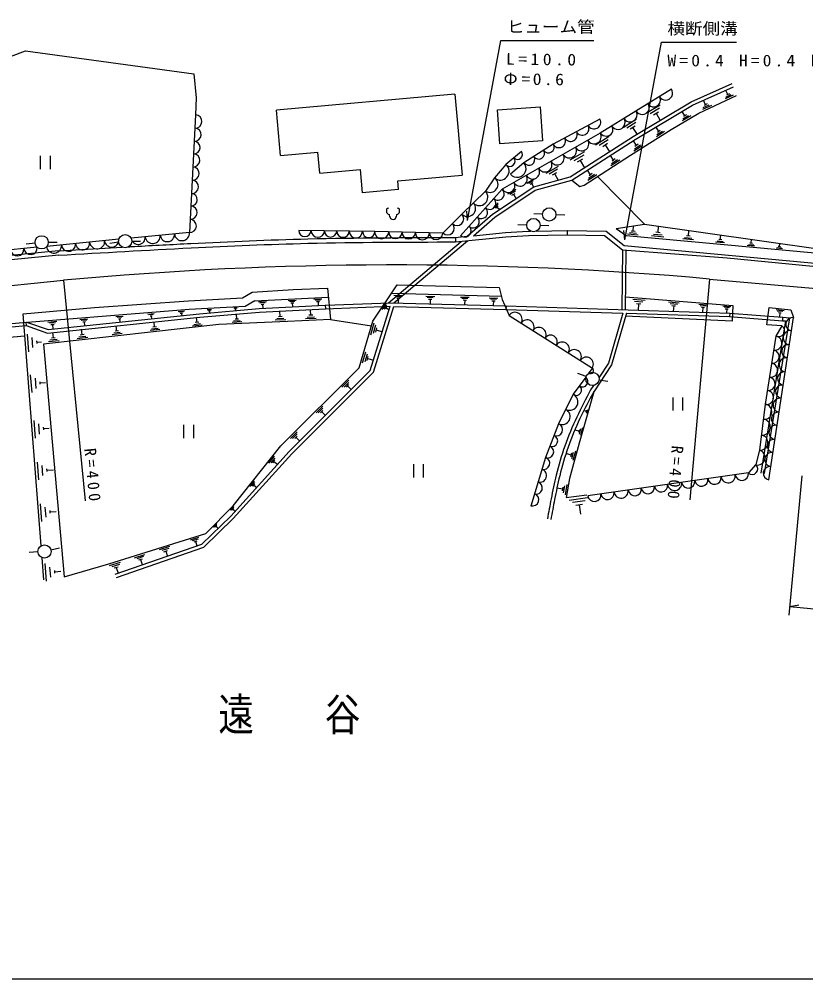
# Model space of a CAD drawing. Units: millimetres, scale not verified. Extents: x 40000 to 680000, y 20000 to 380000.
# Drawn here: x 268458 to 357208, y 205000 to 313264 of the extents above; entities that cross this region are included whole.
import ezdxf
from ezdxf.enums import TextEntityAlignment as Align

# ---------------------------------------------------------------- set-up
doc = ezdxf.new("R2010")
doc.units = ezdxf.units.MM
doc.header["$LTSCALE"] = 1000
doc.layers.add('M-BGD', color=7, linetype='Continuous', lineweight=25)
doc.layers.add('M-TTL-BAND', color=7, linetype='Continuous', lineweight=25)
doc.styles.add('ＭＳ ゴシック', font='')
doc.styles.get('ＭＳ ゴシック').set_extended_font_data('MS Gothic')

msp = doc.modelspace()

# ---------------------------------------------------------------- linework, layer by layer
at = {"layer": 'M-BGD'}
for p, q in [((342059, 305356), (334016, 300399)), ((317620, 304811), (297487, 303011)), ((317620, 304811), (318436, 295678)), ((349011, 304684), (348104, 304262)), ((348181, 304474), (348798, 304761)), ((348422, 304763), (348203, 305234)), ((348585, 304839), (348259, 304687)), ((339243, 302687), (340791, 303605)), ((340690, 303211), (339638, 302586)), ((346551, 303527), (345554, 303063)), ((345639, 303297), (346317, 303612)), ((345904, 303614), (345662, 304133)), ((346083, 303698), (345724, 303531)), ((288360, 302480), (287659, 289208)), ((297945, 297889), (297487, 303011)), ((340032, 302485), (340590, 302816)), ((340311, 302651), (340788, 301846)), ((343568, 302377), (343275, 302868)), ((344221, 302356), (343275, 301793)), ((343337, 302034), (343979, 302417)), ((343738, 302478), (343398, 302275)), ((333984, 301989), (328716, 299183)), ((336601, 301057), (338124, 302015)), ((338034, 301618), (336998, 300967)), ((337395, 300876), (337943, 301221)), ((337669, 301049), (338167, 300256)), ((340624, 300591), (340316, 301073)), ((334016, 300399), (322948, 294070)), ((333495, 299099), (335019, 300057)), ((341277, 300590), (340350, 299998)), ((340404, 300241), (341034, 300644)), ((340791, 300697), (340458, 300484)), ((328716, 299183), (325411, 297063)), ((334928, 299660), (333892, 299009)), ((334289, 298918), (334838, 299263)), ((334563, 299091), (335062, 298298)), ((338117, 299030), (337781, 299556)), ((338829, 299029), (337818, 298383)), ((337876, 298648), (338564, 299088)), ((338299, 299146), (337935, 298913)), ((270834, 297862), (270834, 296362)), ((271974, 296362), (271974, 297862)), ((297945, 297889), (302159, 298266)), ((302370, 295905), (302159, 298266)), ((325115, 298344), (323378, 296875)), ((330614, 297399), (332267, 298335)), ((332153, 297921), (331028, 297284)), ((335527, 297378), (335191, 297904)), ((323378, 296875), (322087, 295361)), ((325411, 297063), (323883, 295785)), ((327916, 295895), (329308, 296683)), ((331443, 297169), (332038, 297507)), ((331740, 297338), (332227, 296478)), ((336239, 297377), (335228, 296731)), ((335286, 296996), (335974, 297436)), ((335709, 297494), (335345, 297262)), ((329211, 296335), (328265, 295798)), ((328614, 295702), (329115, 295986)), ((328864, 295844), (329274, 295120)), ((332929, 295721), (332592, 296246)), ((333641, 295721), (332631, 295074)), ((332689, 295339), (333376, 295779)), ((333111, 295837), (332747, 295604)), ((322087, 295361), (321063, 293847)), ((325717, 294775), (326501, 295219)), ((326446, 295023), (325914, 294721)), ((326110, 294667), (326392, 294826)), ((326251, 294746), (326482, 294339)), ((333712, 295521), (339007, 290144)), ((311252, 294049), (307164, 293683)), ((322948, 294070), (318240, 288833)), ((321063, 293847), (318392, 291265)), ((323579, 293544), (324536, 294086)), ((324470, 293846), (323819, 293477)), ((324059, 293411), (324404, 293606)), ((324231, 293508), (324513, 293011)), ((321931, 291950), (322481, 292531)), ((322486, 292350), (322112, 291955)), ((318392, 291265), (316255, 289128)), ((319038, 290555), (318945, 291590)), ((322293, 291960), (322491, 292169)), ((322392, 292064), (322694, 291778)), ((327516, 291259), (326516, 291287)), ((329015, 291215), (330015, 291184)), ((287659, 289208), (281085, 288566)), ((308598, 289306), (300006, 289440)), ((316255, 289128), (308598, 289306)), ((325728, 290041), (324728, 290056)), ((326820, 289364), (330294, 289420)), ((327228, 290014), (328228, 289993)), ((330294, 289420), (330302, 288920)), ((336781, 288385), (336689, 289419)), ((337305, 289194), (338118, 289119)), ((337944, 289328), (337514, 289368)), ((337729, 289348), (337786, 289969)), ((340783, 289176), (340282, 289222)), ((340532, 289199), (340599, 289924)), ((343959, 288802), (344016, 289423)), ((270248, 288007), (269254, 287897)), ((279693, 288430), (271568, 287637)), ((271743, 288090), (272743, 288090)), ((279670, 288114), (278680, 287972)), ((281163, 288220), (282163, 288220)), ((310125, 281263), (318325, 288195)), ((310741, 281260), (319030, 288267)), ((317649, 288629), (319017, 288768)), ((317696, 288631), (317700, 288131)), ((338291, 288911), (337096, 289021)), ((341188, 288689), (339794, 288817)), ((340038, 289019), (340986, 288932)), ((344521, 288365), (343326, 288475)), ((343535, 288648), (344348, 288573)), ((344174, 288782), (343744, 288822)), ((348031, 288020), (347035, 288112)), ((347209, 288256), (347886, 288194)), ((347741, 288368), (347383, 288401)), ((347562, 288385), (347610, 288902)), ((351211, 287964), (350888, 287993)), ((351049, 287979), (351092, 288445)), ((272891, 287134), (244939, 284397)), ((270485, 287531), (249695, 285501)), ((272912, 287136), (280080, 287548)), ((336511, 287239), (336440, 280498)), ((336911, 287235), (336840, 280485)), ((351471, 287651), (350575, 287733)), ((350731, 287863), (351341, 287807)), ((354560, 287355), (353863, 287419)), ((353985, 287521), (354459, 287477)), ((354357, 287599), (354106, 287622)), ((354232, 287610), (354265, 287973)), ((272940, 286636), (184561, 277982)), ((273470, 283803), (275903, 258923)), ((346342, 283952), (344136, 259051)), ((346342, 283952), (362594, 282512)), ((295047, 281482), (303335, 281918)), ((298801, 281536), (299699, 281583)), ((301710, 281683), (302608, 281730)), ((302472, 281579), (301861, 281547)), ((322860, 281972), (310450, 282305)), ((310744, 282118), (311744, 282091)), ((311580, 281936), (310900, 281954)), ((311055, 281790), (311415, 281780)), ((311235, 281785), (311221, 281265)), ((314335, 282021), (315335, 281995)), ((315170, 281839), (314491, 281857)), ((314646, 281693), (315006, 281683)), ((314826, 281688), (314812, 281168)), ((318239, 281916), (319239, 281889)), ((319074, 281734), (318395, 281752)), ((318550, 281588), (318910, 281578)), ((318730, 281583), (318716, 281063)), ((321471, 281829), (322470, 281802)), ((322306, 281647), (321626, 281665)), ((321782, 281501), (322142, 281491)), ((321962, 281496), (321948, 280976)), ((337679, 281665), (339074, 281553)), ((289662, 280498), (290161, 280525)), ((290086, 280441), (289746, 280423)), ((292663, 280691), (293063, 280713)), ((293002, 280645), (292731, 280631)), ((292798, 280570), (292942, 280578)), ((292870, 280574), (292881, 280366)), ((295446, 281365), (296344, 281413)), ((296208, 281261), (295597, 281229)), ((295748, 281093), (296072, 281110)), ((295910, 281101), (295935, 280634)), ((299563, 281431), (298952, 281399)), ((299103, 281263), (299427, 281280)), ((299265, 281272), (299290, 280804)), ((301354, 279868), (301326, 280491)), ((302012, 281411), (302336, 281428)), ((302174, 281419), (302199, 280952)), ((302998, 280986), (303017, 280586)), ((303002, 280986), (310325, 281271)), ((303017, 280586), (310328, 280871)), ((309415, 280521), (309861, 281185)), ((309896, 281007), (309593, 280555)), ((309770, 280590), (309931, 280829)), ((309851, 280710), (310196, 280478)), ((310325, 281271), (323389, 280917)), ((310743, 280860), (323378, 280517)), ((323389, 280917), (323378, 280517)), ((323378, 280517), (336555, 280094)), ((323391, 280917), (348626, 280106)), ((338833, 281347), (337884, 281424)), ((338089, 281183), (338591, 281142)), ((338340, 281162), (338282, 280437)), ((341733, 281366), (342930, 281269)), ((342723, 281094), (341909, 281159)), ((342085, 280952), (342516, 280918)), ((342301, 280935), (342250, 280313)), ((345133, 281104), (346130, 281023)), ((345958, 280877), (345280, 280931)), ((345426, 280759), (345785, 280730)), ((345606, 280745), (345564, 280226)), ((347855, 280915), (348752, 280843)), ((348597, 280711), (347987, 280760)), ((348118, 280605), (348441, 280579)), ((348280, 280592), (348242, 280125)), ((353866, 280499), (354761, 280402)), ((270942, 253844), (268917, 280027)), ((275313, 279387), (276210, 279457)), ((279374, 279712), (280172, 279775)), ((280054, 279637), (279512, 279595)), ((279649, 279477), (279937, 279500)), ((279793, 279489), (279826, 279074)), ((282984, 279998), (283682, 280053)), ((283579, 279932), (283104, 279895)), ((283225, 279792), (283476, 279812)), ((283350, 279802), (283379, 279439)), ((286396, 280301), (287094, 280355)), ((286991, 280235), (286517, 280198)), ((286637, 280095), (286888, 280115)), ((286763, 280105), (286791, 279742)), ((288528, 279051), (288464, 279620)), ((289830, 280347), (290010, 280357)), ((289920, 280352), (289934, 280092)), ((293213, 279438), (292817, 279420)), ((293015, 279429), (292989, 280001)), ((298529, 279349), (297330, 279295)), ((297513, 279496), (298328, 279533)), ((298128, 279716), (297696, 279696)), ((297912, 279706), (297884, 280329)), ((301971, 279511), (300772, 279457)), ((300955, 279657), (301770, 279694)), ((301570, 279877), (301138, 279858)), ((303568, 279378), (308204, 278653)), ((323724, 279825), (333125, 273903)), ((336968, 280080), (348613, 279706)), ((348626, 280106), (348613, 279706)), ((348613, 279706), (354564, 279249)), ((348644, 280105), (354594, 279648)), ((353045, 261307), (355802, 279601)), ((354602, 280274), (353994, 280340)), ((354122, 280181), (354444, 280146)), ((354283, 280164), (354232, 279699)), ((354594, 279648), (354564, 279249)), ((263535, 278558), (269279, 279101)), ((263573, 278160), (269231, 278695)), ((269194, 279093), (269231, 278695)), ((271700, 279101), (272697, 279179)), ((272550, 279007), (271872, 278954)), ((272044, 278807), (272403, 278835)), ((272224, 278821), (272264, 278303)), ((276078, 279302), (275468, 279255)), ((275558, 277657), (275489, 278278)), ((275623, 279122), (275946, 279148)), ((275784, 279135), (275821, 278668)), ((279475, 278080), (279412, 278648)), ((284320, 278247), (283227, 278126)), ((283383, 278320), (284126, 278403)), ((283932, 278558), (283538, 278515)), ((283735, 278537), (283672, 279105)), ((289113, 278762), (288020, 278641)), ((288175, 278835), (288919, 278918)), ((288724, 279073), (288331, 279029)), ((293580, 279102), (292482, 279053)), ((292649, 279237), (293397, 279270)), ((308125, 277661), (308521, 279004)), ((308672, 278726), (308403, 277813)), ((308681, 277964), (308824, 278448)), ((354491, 278659), (353818, 277516)), ((263677, 277094), (269107, 277554)), ((269549, 275745), (269395, 277740)), ((270015, 276208), (269926, 277354)), ((271931, 277074), (272742, 277164)), ((272530, 277333), (272101, 277286)), ((272315, 277310), (272247, 277930)), ((276197, 277342), (275004, 277210)), ((275174, 277422), (275985, 277511)), ((275773, 277681), (275343, 277634)), ((280061, 277790), (278967, 277669)), ((279123, 277863), (279866, 277946)), ((279672, 278101), (279279, 278058)), ((308752, 278206), (309451, 278000)), ((353818, 277516), (352641, 269815)), ((270480, 276670), (270457, 276969)), ((270469, 276820), (270985, 276860)), ((271197, 276615), (273544, 250337)), ((272954, 276994), (271761, 276862)), ((307194, 274482), (307561, 275729)), ((307702, 275470), (307452, 274622)), ((307710, 274763), (307843, 275212)), ((307776, 274987), (308425, 274796)), ((269905, 271145), (269751, 273139)), ((332377, 272875), (330972, 270943)), ((332427, 272948), (331493, 273307)), ((333125, 273903), (332706, 273327)), ((270371, 271608), (270282, 272754)), ((270836, 272070), (270813, 272369)), ((270825, 272220), (271408, 272265)), ((304874, 271754), (305654, 272530)), ((305653, 272281), (305123, 271753)), ((305372, 271753), (305652, 272032)), ((305512, 271892), (305916, 271487)), ((333262, 271938), (332933, 271443)), ((333868, 272564), (334856, 272410)), ((330972, 270943), (329320, 267600)), ((301954, 268841), (302734, 269617)), ((342203, 270600), (342203, 269100)), ((343343, 269100), (343343, 270600)), ((352641, 269815), (351968, 264636)), ((302733, 269368), (302203, 268840)), ((302452, 268839), (302732, 269119)), ((302592, 268979), (302996, 268574)), ((332427, 269026), (332177, 269096)), ((332451, 269113), (332403, 268940)), ((332459, 268841), (332550, 269169)), ((332648, 269224), (332514, 268743)), ((270303, 266003), (270148, 267997)), ((270768, 266465), (270680, 267611)), ((287014, 267497), (287014, 265997)), ((288154, 265997), (288154, 267497)), ((329320, 267600), (327821, 263833)), ((271234, 266927), (271211, 267226)), ((271223, 267077), (271859, 267126)), ((299056, 265949), (299835, 266725)), ((299835, 266476), (299305, 265949)), ((331614, 266791), (331163, 266916)), ((331657, 266947), (331570, 266634)), ((331670, 266457), (331835, 267047)), ((332012, 267147), (331771, 266280)), ((299554, 265948), (299834, 266227)), ((299694, 266088), (300097, 265682)), ((330731, 264096), (330180, 264250)), ((330784, 264287), (330678, 263906)), ((330800, 263689), (331001, 264409)), ((331217, 264532), (330922, 263472)), ((351968, 264636), (351565, 263022)), ((270666, 261309), (270512, 263303)), ((296638, 263176), (297260, 263960)), ((297286, 263735), (296863, 263202)), ((297088, 263228), (297312, 263510)), ((297200, 263369), (297607, 263046)), ((327821, 263833), (326168, 258337)), ((271132, 261771), (271043, 262917)), ((271597, 262233), (271574, 262532)), ((271586, 262383), (272311, 262439)), ((312946, 263064), (312946, 261564)), ((314086, 261564), (314086, 263064)), ((350724, 262081), (332599, 259491)), ((351565, 263022), (350724, 262081)), ((294499, 260546), (294996, 261173)), ((295017, 260993), (294679, 260567)), ((356758, 261745), (355302, 246008)), ((294859, 260588), (295038, 260814)), ((294948, 260701), (295274, 260442)), ((329766, 260258), (329152, 260367)), ((329804, 260470), (329728, 260045)), ((329883, 259822), (330027, 260626)), ((330250, 260781), (330039, 259600)), ((330503, 259017), (332585, 259290)), ((332296, 258913), (330880, 258727)), ((271029, 256608), (270875, 258602)), ((271495, 257071), (271406, 258217)), ((271961, 257533), (271938, 257832)), ((271949, 257682), (272639, 257736)), ((292249, 257867), (292673, 258291)), ((292673, 258155), (292385, 257867)), ((292520, 257867), (292673, 258019)), ((292597, 257943), (292817, 257722)), ((331257, 258438), (332006, 258536)), ((331631, 258487), (331773, 257404)), ((290337, 255947), (290761, 256371)), ((290761, 256236), (290472, 255947)), ((290608, 255947), (290761, 256100)), ((290684, 256023), (290905, 255803)), ((287789, 254514), (288744, 254813)), ((288639, 254612), (287989, 254409)), ((272046, 253379), (273021, 253604)), ((284305, 253442), (285451, 253800)), ((285325, 253559), (284546, 253316)), ((288190, 254304), (288534, 254412)), ((288362, 254358), (288517, 253862)), ((270568, 253156), (269570, 253084)), ((271240, 249995), (271046, 252508)), ((281475, 252511), (282620, 252869)), ((282494, 252628), (281715, 252385)), ((281956, 252259), (282368, 252388)), ((282162, 252323), (282348, 251728)), ((284786, 253190), (285199, 253319)), ((284993, 253254), (285179, 252659)), ((271552, 249846), (271398, 251840)), ((272018, 250308), (271930, 251455)), ((278662, 251622), (279903, 252010)), ((279767, 251750), (278923, 251486)), ((279183, 251349), (279630, 251489)), ((279407, 251419), (279608, 250774)), ((272484, 250771), (272461, 251070)), ((272472, 250920), (273168, 250974)), ((355394, 247004), (356417, 247183)), ((355394, 247004), (395777, 242961))]:
    msp.add_line(p, q, dxfattribs=at)
for points in [[(319038, 290555), (322813, 310847), (333280, 310847)], [(263468, 307539), (269178, 309692), (288160, 307088), (288410, 304383), (288360, 302480)], [(336781, 288385), (340934, 310658), (349400, 310658)], [(319017, 288768), (321873, 291258), (326519, 294355), (330633, 295490), (337746, 300019), (344255, 303937), (348886, 305998)], [(319706, 288838), (322117, 290940), (326687, 293987), (330798, 295121), (337957, 299679), (344440, 303582), (349048, 305632)], [(330798, 295121), (331715, 294401), (332195, 294549), (337440, 297910), (342020, 300828), (345122, 302675), (349407, 304670)], [(302370, 295905), (306929, 296312), (307164, 293683)], [(311252, 294049), (311164, 295028), (318436, 295678)], [(310125, 291963), (310005, 291903), (309915, 291813), (309885, 291693), (309885, 291573), (309915, 291453), (310005, 291333), (310095, 291273), (310215, 291243), (310215, 291153), (310245, 291003), (310305, 290883), (310365, 290793), (310485, 290703), (310635, 290673), (310785, 290703), (310905, 290793), (310965, 290883), (311025, 291003), (311055, 291153), (311055, 291243), (311175, 291273), (311265, 291333), (311355, 291453), (311385, 291573), (311385, 291693), (311355, 291813), (311265, 291903), (311145, 291963)], [(319706, 288838), (323317, 289206), (325890, 289349), (326154, 289353)], [(330308, 289420), (334668, 289360), (336707, 287723), (365141, 285082)], [(335824, 289642), (339007, 290144), (365487, 286383)], [(335824, 289642), (336941, 288860), (365186, 286261)], [(317700, 288131), (323357, 288707), (325908, 288849), (330302, 288920)], [(330302, 288920), (334489, 288863), (336511, 287239), (348340, 286337), (393537, 281942), (404852, 280594), (418087, 279070), (438774, 275983)], [(172337, 273916), (263817, 282859), (273470, 283803)], [(268917, 280027), (276947, 280720), (287555, 281492), (293651, 281817), (294749, 282467), (299382, 282752), (303243, 282914), (303568, 279378), (298732, 279175), (290969, 278809), (283287, 277956), (271197, 276615)], [(306809, 273920), (308368, 279208), (311110, 283287), (322627, 282979), (322936, 281642), (323724, 279825)], [(336856, 281955), (348990, 280975), (348917, 279198), (336871, 279743)], [(269231, 278695), (271668, 277860), (288853, 279642), (295572, 280223), (303017, 280586)], [(269279, 279101), (271714, 278267), (288815, 280040), (295545, 280622), (302998, 280986)], [(295047, 281482), (293950, 280832), (287621, 280494), (269396, 279061)], [(279289, 250648), (289081, 254030), (292329, 257191), (298927, 264507), (304590, 270170), (308067, 273647), (310328, 280871)], [(279419, 250269), (289296, 253681), (292618, 256914), (299217, 264231), (304873, 269887), (308420, 273434), (310743, 280860)], [(354491, 278659), (352825, 278781), (353059, 280754), (355533, 280486), (355802, 279601)], [(336968, 280080), (335298, 274271), (333277, 271239)], [(336555, 280094), (334931, 274441), (333849, 272818)], [(354603, 279647), (355361, 279571), (352517, 261997)], [(354564, 279249), (354898, 279216), (352123, 262061)], [(273544, 250337), (278578, 251830), (289499, 255243), (292613, 258357), (297988, 265140), (306809, 273920)], [(333277, 271239), (331626, 265447), (330550, 261450), (330165, 259298), (332510, 259606)]]:
    msp.add_lwpolyline(points, dxfattribs=at)
msp.add_lwpolyline([(327517, 299525), (322681, 299187), (322414, 303020), (327250, 303358)], close=True, dxfattribs=at)
for centre in [(328266, 291239), (326478, 290031), (270993, 288090), (280413, 288220), (333127, 272680), (271316, 253210)]:
    msp.add_circle(centre, 750, dxfattribs=at)
for centre, radius, start, end in [((341378, 304936), 800, 211.64466, 31.64466), ((340059, 304123), 750, 211.64466, 31.64466), ((338739, 303310), 800, 211.64466, 31.64466), ((288321, 301731), 750, 266.97586, 86.97586), ((337377, 302470), 800, 211.64466, 31.64466), ((288242, 300233), 750, 266.97586, 86.97586), ((331999, 300931), 750, 208.03728, 28.03728), ((333322, 301636), 750, 208.03728, 28.03728), ((334695, 300818), 750, 211.64466, 31.64466), ((336015, 301631), 800, 211.64466, 31.64466), ((330675, 300226), 750, 208.03728, 28.03728), ((333321, 300002), 800, 209.76226, 29.76226), ((288165, 298785), 700, 266.97586, 86.97586), ((328169, 298832), 650, 212.68055, 32.68055), ((329351, 299521), 750, 208.03728, 28.03728), ((330543, 298413), 800, 209.76226, 29.76226), ((331932, 299208), 800, 209.76226, 29.76226), ((288089, 297337), 750, 266.97586, 86.97586), ((324695, 297989), 550, 220.23636, 40.23636), ((325980, 297428), 650, 212.68055, 32.68055), ((327074, 298130), 650, 212.68055, 32.68055), ((329154, 297619), 800, 209.76226, 29.76226), ((322729, 296114), 1000, 229.53777, 49.53777), ((323817, 297246), 600, 220.23636, 40.23636), ((324644, 296421), 1000, 219.92039, 39.92039), ((327765, 296825), 800, 209.76226, 29.76226), ((288009, 295839), 750, 266.97586, 86.97586), ((324987, 295236), 800, 209.76226, 29.76226), ((326376, 296031), 800, 209.76226, 29.76226), ((287930, 294341), 750, 266.97586, 86.97586), ((321583, 294616), 900, 235.9228, 55.9228), ((323642, 294467), 750, 209.76226, 29.76226), ((287854, 292893), 700, 266.97586, 86.97586), ((320380, 293187), 950, 224.02898, 44.02898), ((322480, 293550), 700, 228.05049, 48.05049), ((319050, 291901), 900, 224.02898, 44.02898), ((321544, 292508), 700, 228.05049, 48.05049), ((287777, 291445), 750, 266.97586, 86.97586), ((317862, 290735), 750, 225, 45), ((320608, 291467), 700, 228.05049, 48.05049), ((287698, 289948), 750, 266.97586, 86.97586), ((316801, 289674), 750, 225, 45), ((319672, 290426), 700, 228.05049, 48.05049), ((286813, 289125), 850, 185.57585, 5.57585), ((300699, 289429), 700, 179.10946, 359.10946), ((302149, 289407), 750, 179.10946, 359.10946), ((303598, 289384), 700, 179.10946, 359.10946), ((304998, 289362), 700, 179.10946, 359.10946), ((306448, 289340), 750, 179.10946, 359.10946), ((307898, 289317), 700, 179.10946, 359.10946), ((309357, 289289), 800, 178.66778, 358.66778), ((310907, 289253), 750, 178.66778, 358.66778), ((312406, 289218), 750, 178.66778, 358.66778), ((313956, 289182), 800, 178.66778, 358.66778), ((315505, 289146), 750, 178.66778, 358.66778), ((318737, 289385), 700, 228.05049, 48.05049), ((275612, 288032), 800, 185.57585, 5.57585), ((277254, 288192), 850, 185.57585, 5.57585), ((278897, 288352), 800, 185.57585, 5.57585), ((281886, 288644), 800, 185.57585, 5.57585), ((283529, 288804), 850, 185.57585, 5.57585), ((285171, 288965), 800, 185.57585, 5.57585), ((268246, 287312), 750, 185.57585, 5.57585), ((269739, 287458), 750, 185.57585, 5.57585), ((272378, 287716), 850, 185.57585, 5.57585), ((274020, 287876), 800, 185.57585, 5.57585), ((310720, -114436), 399977, 84.89038, 95.34366), ((324401, 279399), 800, 327.78852, 147.78852), ((325755, 278546), 800, 327.78852, 147.78852), ((355690, 278859), 750, 81.42804, 261.42804), ((327109, 277693), 800, 327.78852, 147.78852), ((354161, 278099), 650, 239.53446, 59.53446), ((328420, 276867), 750, 327.78852, 147.78852), ((353697, 276725), 800, 261.31025, 81.31025), ((355459, 277326), 800, 81.42804, 261.42804), ((329732, 276041), 800, 327.78852, 147.78852), ((355228, 275794), 750, 81.42804, 261.42804), ((331085, 275188), 800, 327.78852, 147.78852), ((332439, 274335), 800, 327.78852, 147.78852), ((353463, 275193), 750, 261.31025, 81.31025), ((354997, 274261), 800, 81.42804, 261.42804), ((353229, 273661), 800, 261.31025, 81.31025), ((332024, 272389), 600, 233.97263, 53.97263), ((332919, 273620), 350, 233.97263, 53.97263), ((352995, 272128), 750, 261.31025, 81.31025), ((354766, 272728), 750, 81.42804, 261.42804), ((331318, 271419), 600, 233.97263, 53.97263), ((354543, 271245), 750, 81.42804, 261.42804), ((330552, 270092), 950, 243.69898, 63.69898), ((352760, 270596), 800, 261.31025, 81.31025), ((352532, 268972), 850, 262.60041, 82.60041), ((354311, 269712), 800, 81.42804, 261.42804), ((329732, 268433), 900, 243.69898, 63.69898), ((354080, 268180), 750, 81.42804, 261.42804), ((329061, 266949), 700, 248.29946, 68.29946), ((352306, 267237), 900, 262.60041, 82.60041), ((353849, 266647), 800, 81.42804, 261.42804), ((352081, 265501), 850, 262.60041, 82.60041), ((328562, 265695), 650, 248.29946, 68.29946), ((353618, 265114), 750, 81.42804, 261.42804), ((328063, 264441), 700, 248.29946, 68.29946), ((351762, 263812), 850, 255.96376, 75.96376), ((353387, 263582), 800, 81.42804, 261.42804), ((327619, 263163), 700, 253.264, 73.264), ((327202, 261774), 750, 253.264, 73.264), ((349982, 261975), 750, 188.1301, 8.1301), ((351132, 262537), 650, 228.2397, 48.2397), ((353156, 262049), 750, 81.42804, 261.42804), ((326784, 260386), 700, 253.264, 73.264), ((342409, 260893), 800, 188.1301, 8.1301), ((343943, 261112), 750, 188.1301, 8.1301), ((345428, 261324), 750, 188.1301, 8.1301), ((346913, 261536), 750, 188.1301, 8.1301), ((348447, 261755), 800, 188.1301, 8.1301), ((334836, 259811), 750, 188.1301, 8.1301), ((336370, 260030), 800, 188.1301, 8.1301), ((337904, 260249), 750, 188.1301, 8.1301), ((339389, 260461), 750, 188.1301, 8.1301), ((340874, 260674), 750, 188.1301, 8.1301), ((326381, 259045), 700, 253.264, 73.264), ((333351, 259599), 750, 188.1301, 8.1301)]:
    msp.add_arc(centre, radius, start, end, dxfattribs=at)
for points, knots in [([(272940, 286636), (277909, 286926), (282879, 287215), (287851, 287465), (292244, 287685), (296639, 287875), (301035, 287983), (306588, 288119), (312144, 288125), (317700, 288131)], [0, 0, 0, 0, 1, 1, 1, 2, 2, 2, 3, 3, 3, 3]), ([(280809, 287589), (280969, 287598), (281130, 287607), (281290, 287616), (281351, 287620), (281413, 287623), (281475, 287626), (283592, 287744), (285710, 287858), (287828, 287964), (292224, 288185), (296623, 288375), (301023, 288483), (306579, 288619), (312137, 288625), (317696, 288631)], [0, 0, 0, 0, 1, 1, 1, 2, 2, 2, 3, 3, 3, 4, 4, 4, 5, 5, 5, 5]), ([(332933, 271443), (332391, 270426), (331849, 269410), (331357, 268368), (330853, 267304), (330401, 266214), (330012, 265102), (329636, 264030), (329319, 262938), (329051, 261835), (328834, 260943), (328649, 260045), (328474, 259144), (328328, 258389), (328190, 257633), (328052, 256877)], [0, 0, 0, 0, 1, 1, 1, 2, 2, 2, 3, 3, 3, 4, 4, 4, 5, 5, 5, 5]), ([(333289, 271261), (332749, 270249), (332210, 269237), (331720, 268201), (331222, 267148), (330774, 266069), (330389, 264969), (330018, 263908), (329704, 262828), (329438, 261736), (329223, 260852), (329039, 259960), (328866, 259066), (328721, 258313), (328583, 257558), (328445, 256804)], [0, 0, 0, 0, 1, 1, 1, 2, 2, 2, 3, 3, 3, 4, 4, 4, 5, 5, 5, 5])]:
    msp.add_open_spline(points, degree=3, knots=knots, dxfattribs=at)
at = {"layer": 'M-TTL-BAND'}
msp.add_line((40000, 205000), (579000, 205000), dxfattribs=at)

# ---------------------------------------------------------------- texts
at = {"layer": 'M-BGD', "style": 'ＭＳ ゴシック'}
for s, height, width, p in [('ヒューム管', 1320, 1.1, (323480, 311347)), ('横断側溝', 1320, 1.1, (341600, 311158)), ('遠\u3000\u3000谷', 3666, 0.8, (290933, 231894))]:
    msp.add_text(s, height=height, dxfattribs=dict(at, width=width)).set_placement(p, align=Align.BOTTOM_LEFT)
at = {"layer": 'M-BGD', "char_height": 1320, "attachment_point": 7, "style": 'ＭＳ ゴシック'}
for s, insert, rotation in [('\\T1.4;\\W1.1;L=10.0', (323379, 308110), 359.3), ('\\T1.28;\\W1.1;Φ=0.6', (323096, 305845), 359.3), ('\\T1.42;R=400', (275781, 264810), 275.4), ('\\T1.42;R=400', (342076, 265201), 265.4)]:
    msp.add_mtext(s, dxfattribs=dict(at, insert=insert, rotation=rotation))
at = {"layer": 'M-BGD', "insert": (341594, 307921), "char_height": 1320, "attachment_point": 7, "style": 'ＭＳ ゴシック'}
msp.add_mtext('\\T1.36;\\W1.1;W=0.4\\~H=0.4\\~L=7.0', dxfattribs=at)

doc.saveas('drawing.dxf')
